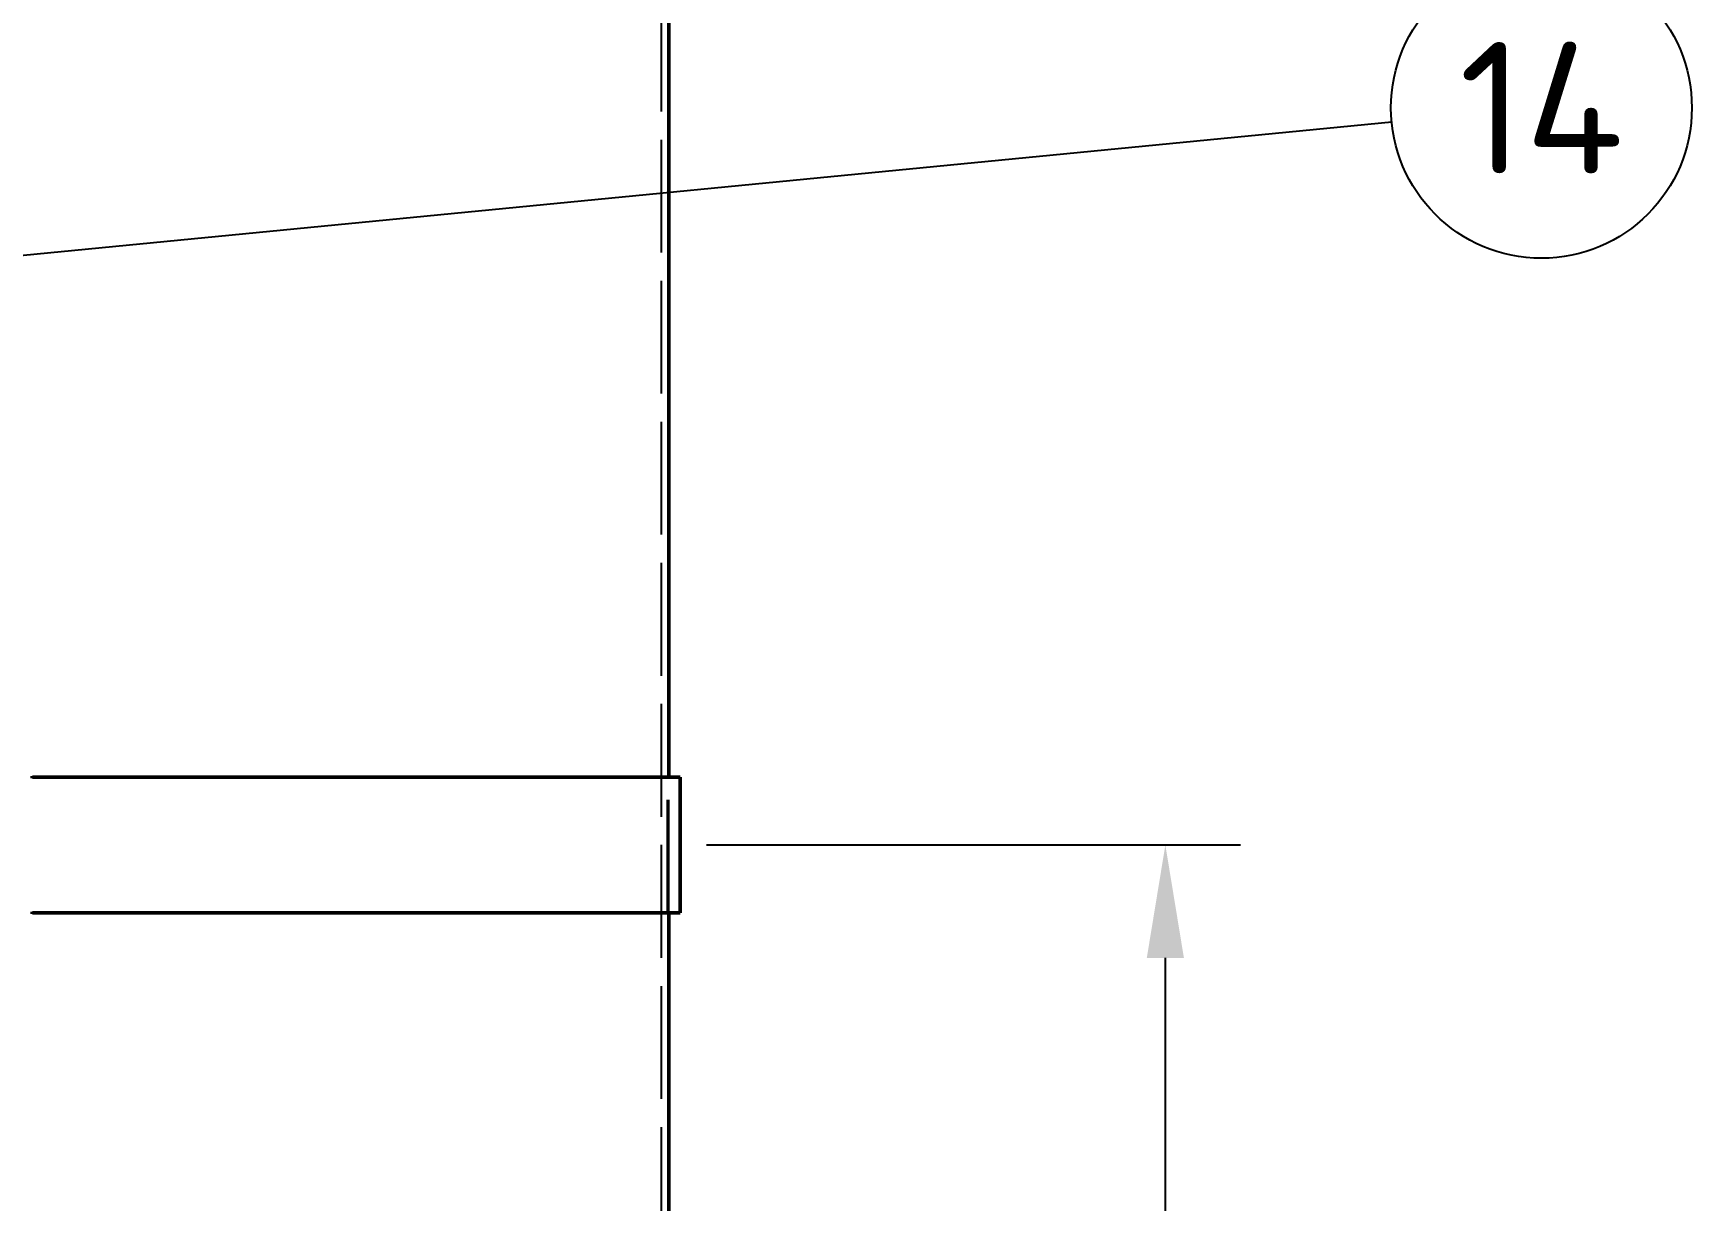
# Model space of a CAD drawing. Header units: millimetres. Extents: x 0 to 420, y 0 to 297.
# Drawn here: x 91.89 to 136, y 168.04 to 199.08 of the extents above; entities that cross this region are included whole.
import ezdxf
from ezdxf.enums import TextEntityAlignment as Align

# ---------------------------------------------------------------- set-up
doc = ezdxf.new("R2010")
doc.units = ezdxf.units.MM
doc.linetypes.add('ISO02-TRAZOS', pattern=[3.75, 3, -0.75])
for name, color, linetype, lineweight in [('01-VISIBLE', 7, 'CONTINUOUS', 50), ('02-OCULTA', 4, 'ISO02-TRAZOS', 25), ('04-COTA', 3, 'CONTINUOUS', 25), ('06-TEXTO', 7, 'CONTINUOUS', 25), ('08-FINA', 5, 'CONTINUOUS', 25)]:
    doc.layers.add(name, color=color, linetype=linetype, lineweight=lineweight)
doc.styles.add('ISO3098', font='isocpeur.ttf')
doc.dimstyles.new('FLAMA-ISO', dxfattribs={"dimtxt": 3.5, "dimasz": 3, "dimexe": 2, "dimexo": 1, "dimgap": 1, "dimtad": 1, "dimdec": 1, "dimtxsty": 'ISO3098', "dimcen": 2.5, "dimclrd": 3, "dimclre": 3, "dimclrt": 3, "dimazin": 3, "dimtfac": 1, "dimtmove": 0, "dimatfit": 3, "dimlwd": 25, "dimlwe": 25})

msp = doc.modelspace()

# ---------------------------------------------------------------- linework, layer by layer
at = {"layer": '01-VISIBLE'}
for p, q in [((108.8, 179.3), (108.8, 232.2)), ((109.1, 175.7), (109.1, 179.3)), ((108.8, 137), (108.8, 175.7))]:
    msp.add_line(p, q, dxfattribs=at)
for points in [[(91.872, 179.3), (91.972, 179.3), (92.072, 179.3), (92.172, 179.3), (92.273, 179.3), (92.373, 179.3), (92.473, 179.3), (92.573, 179.3), (92.673, 179.3), (92.773, 179.3), (92.874, 179.3), (92.974, 179.3), (93.074, 179.3), (93.174, 179.3), (93.274, 179.3), (93.374, 179.3), (93.475, 179.3), (93.575, 179.3), (93.675, 179.3), (93.775, 179.3), (93.875, 179.3), (93.975, 179.3), (94.076, 179.3), (94.176, 179.3), (94.276, 179.3), (94.376, 179.3), (94.476, 179.3), (94.576, 179.3), (94.677, 179.3), (94.777, 179.3), (94.877, 179.3), (94.977, 179.3), (95.077, 179.3), (95.177, 179.3), (95.278, 179.3), (95.378, 179.3), (95.478, 179.3), (95.578, 179.3), (95.678, 179.3), (95.778, 179.3), (95.879, 179.3), (95.979, 179.3), (96.079, 179.3), (96.179, 179.3), (96.279, 179.3), (96.379, 179.3), (96.479, 179.3), (96.58, 179.3), (96.68, 179.3), (96.78, 179.3), (96.88, 179.3), (96.98, 179.3), (97.08, 179.3), (97.181, 179.3), (97.281, 179.3), (97.381, 179.3), (97.481, 179.3), (97.581, 179.3), (97.681, 179.3), (97.782, 179.3), (97.882, 179.3), (97.982, 179.3), (98.082, 179.3), (98.182, 179.3), (98.282, 179.3), (98.383, 179.3), (98.483, 179.3), (98.583, 179.3), (98.683, 179.3), (98.783, 179.3), (98.883, 179.3), (98.984, 179.3), (99.084, 179.3), (99.184, 179.3), (99.284, 179.3), (99.384, 179.3), (99.484, 179.3), (99.585, 179.3), (99.685, 179.3), (99.785, 179.3), (99.885, 179.3), (99.985, 179.3), (100.085, 179.3), (100.186, 179.3), (100.286, 179.3), (100.386, 179.3), (100.486, 179.3), (100.586, 179.3), (100.686, 179.3), (100.786, 179.3), (100.887, 179.3), (100.987, 179.3), (101.087, 179.3), (101.187, 179.3), (101.287, 179.3), (101.387, 179.3), (101.488, 179.3), (101.588, 179.3), (101.688, 179.3), (101.788, 179.3), (101.888, 179.3), (101.988, 179.3), (102.089, 179.3), (102.189, 179.3), (102.289, 179.3), (102.389, 179.3), (102.489, 179.3), (102.589, 179.3), (102.69, 179.3), (102.79, 179.3), (102.89, 179.3), (102.99, 179.3), (103.09, 179.3), (103.19, 179.3), (103.291, 179.3), (103.391, 179.3), (103.491, 179.3), (103.591, 179.3), (103.691, 179.3), (103.791, 179.3), (103.892, 179.3), (103.992, 179.3), (104.092, 179.3), (104.192, 179.3), (104.292, 179.3), (104.392, 179.3), (104.493, 179.3), (104.593, 179.3), (104.693, 179.3), (104.793, 179.3), (104.893, 179.3), (104.993, 179.3), (105.093, 179.3), (105.194, 179.3), (105.294, 179.3), (105.394, 179.3), (105.494, 179.3), (105.594, 179.3), (105.694, 179.3), (105.795, 179.3), (105.895, 179.3), (105.995, 179.3), (106.095, 179.3), (106.195, 179.3), (106.295, 179.3), (106.396, 179.3), (106.496, 179.3), (106.596, 179.3), (106.696, 179.3), (106.796, 179.3), (106.896, 179.3), (106.997, 179.3), (107.097, 179.3), (107.197, 179.3), (107.297, 179.3), (107.397, 179.3), (107.497, 179.3), (107.598, 179.3), (107.698, 179.3), (107.798, 179.3), (107.898, 179.3), (107.998, 179.3), (108.098, 179.3), (108.199, 179.3), (108.299, 179.3), (108.399, 179.3), (108.499, 179.3), (108.599, 179.3), (108.699, 179.3), (108.8, 179.3), (108.9, 179.3), (109, 179.3), (109.1, 179.3)], [(91.872, 175.7), (91.972, 175.7), (92.072, 175.7), (92.172, 175.7), (92.273, 175.7), (92.373, 175.7), (92.473, 175.7), (92.573, 175.7), (92.673, 175.7), (92.773, 175.7), (92.874, 175.7), (92.974, 175.7), (93.074, 175.7), (93.174, 175.7), (93.274, 175.7), (93.374, 175.7), (93.475, 175.7), (93.575, 175.7), (93.675, 175.7), (93.775, 175.7), (93.875, 175.7), (93.975, 175.7), (94.076, 175.7), (94.176, 175.7), (94.276, 175.7), (94.376, 175.7), (94.476, 175.7), (94.576, 175.7), (94.677, 175.7), (94.777, 175.7), (94.877, 175.7), (94.977, 175.7), (95.077, 175.7), (95.177, 175.7), (95.278, 175.7), (95.378, 175.7), (95.478, 175.7), (95.578, 175.7), (95.678, 175.7), (95.778, 175.7), (95.879, 175.7), (95.979, 175.7), (96.079, 175.7), (96.179, 175.7), (96.279, 175.7), (96.379, 175.7), (96.479, 175.7), (96.58, 175.7), (96.68, 175.7), (96.78, 175.7), (96.88, 175.7), (96.98, 175.7), (97.08, 175.7), (97.181, 175.7), (97.281, 175.7), (97.381, 175.7), (97.481, 175.7), (97.581, 175.7), (97.681, 175.7), (97.782, 175.7), (97.882, 175.7), (97.982, 175.7), (98.082, 175.7), (98.182, 175.7), (98.282, 175.7), (98.383, 175.7), (98.483, 175.7), (98.583, 175.7), (98.683, 175.7), (98.783, 175.7), (98.883, 175.7), (98.984, 175.7), (99.084, 175.7), (99.184, 175.7), (99.284, 175.7), (99.384, 175.7), (99.484, 175.7), (99.585, 175.7), (99.685, 175.7), (99.785, 175.7), (99.885, 175.7), (99.985, 175.7), (100.085, 175.7), (100.186, 175.7), (100.286, 175.7), (100.386, 175.7), (100.486, 175.7), (100.586, 175.7), (100.686, 175.7), (100.786, 175.7), (100.887, 175.7), (100.987, 175.7), (101.087, 175.7), (101.187, 175.7), (101.287, 175.7), (101.387, 175.7), (101.488, 175.7), (101.588, 175.7), (101.688, 175.7), (101.788, 175.7), (101.888, 175.7), (101.988, 175.7), (102.089, 175.7), (102.189, 175.7), (102.289, 175.7), (102.389, 175.7), (102.489, 175.7), (102.589, 175.7), (102.69, 175.7), (102.79, 175.7), (102.89, 175.7), (102.99, 175.7), (103.09, 175.7), (103.19, 175.7), (103.291, 175.7), (103.391, 175.7), (103.491, 175.7), (103.591, 175.7), (103.691, 175.7), (103.791, 175.7), (103.892, 175.7), (103.992, 175.7), (104.092, 175.7), (104.192, 175.7), (104.292, 175.7), (104.392, 175.7), (104.493, 175.7), (104.593, 175.7), (104.693, 175.7), (104.793, 175.7), (104.893, 175.7), (104.993, 175.7), (105.093, 175.7), (105.194, 175.7), (105.294, 175.7), (105.394, 175.7), (105.494, 175.7), (105.594, 175.7), (105.694, 175.7), (105.795, 175.7), (105.895, 175.7), (105.995, 175.7), (106.095, 175.7), (106.195, 175.7), (106.295, 175.7), (106.396, 175.7), (106.496, 175.7), (106.596, 175.7), (106.696, 175.7), (106.796, 175.7), (106.896, 175.7), (106.997, 175.7), (107.097, 175.7), (107.197, 175.7), (107.297, 175.7), (107.397, 175.7), (107.497, 175.7), (107.598, 175.7), (107.698, 175.7), (107.798, 175.7), (107.898, 175.7), (107.998, 175.7), (108.098, 175.7), (108.199, 175.7), (108.299, 175.7), (108.399, 175.7), (108.499, 175.7), (108.599, 175.7), (108.699, 175.7), (108.8, 175.7), (108.9, 175.7), (109, 175.7), (109.1, 175.7)]]:
    msp.add_lwpolyline(points, dxfattribs=at)
at = {"layer": '02-OCULTA'}
for p, q in [((108.6, 137), (108.6, 232.2)), ((108.76, 175.7), (108.76, 179.3)), ((108.8, 175.7), (108.8, 179.3))]:
    msp.add_line(p, q, dxfattribs=at)
for points in [[(91.823, 179.3), (91.924, 179.3), (92.024, 179.3), (92.124, 179.3), (92.224, 179.3), (92.324, 179.3), (92.425, 179.3), (92.525, 179.3), (92.625, 179.3), (92.725, 179.3), (92.826, 179.3), (92.926, 179.3), (93.026, 179.3), (93.126, 179.3), (93.226, 179.3), (93.327, 179.3), (93.427, 179.3), (93.527, 179.3), (93.627, 179.3), (93.727, 179.3), (93.828, 179.3), (93.928, 179.3), (94.028, 179.3), (94.128, 179.3), (94.229, 179.3), (94.329, 179.3), (94.429, 179.3), (94.529, 179.3), (94.629, 179.3), (94.73, 179.3), (94.83, 179.3), (94.93, 179.3), (95.03, 179.3), (95.131, 179.3), (95.231, 179.3), (95.331, 179.3), (95.431, 179.3), (95.531, 179.3), (95.632, 179.3), (95.732, 179.3), (95.832, 179.3), (95.932, 179.3), (96.032, 179.3), (96.133, 179.3), (96.233, 179.3), (96.333, 179.3), (96.433, 179.3), (96.534, 179.3), (96.634, 179.3), (96.734, 179.3), (96.834, 179.3), (96.934, 179.3), (97.035, 179.3), (97.135, 179.3), (97.235, 179.3), (97.335, 179.3), (97.435, 179.3), (97.536, 179.3), (97.636, 179.3), (97.736, 179.3), (97.836, 179.3), (97.937, 179.3), (98.037, 179.3), (98.137, 179.3), (98.237, 179.3), (98.337, 179.3), (98.438, 179.3), (98.538, 179.3), (98.638, 179.3), (98.738, 179.3), (98.839, 179.3), (98.939, 179.3), (99.039, 179.3), (99.139, 179.3), (99.239, 179.3), (99.34, 179.3), (99.44, 179.3), (99.54, 179.3), (99.64, 179.3), (99.74, 179.3), (99.841, 179.3), (99.941, 179.3), (100.041, 179.3), (100.141, 179.3), (100.242, 179.3), (100.342, 179.3), (100.442, 179.3), (100.542, 179.3), (100.642, 179.3), (100.743, 179.3), (100.843, 179.3), (100.943, 179.3), (101.043, 179.3), (101.144, 179.3), (101.244, 179.3), (101.344, 179.3), (101.444, 179.3), (101.544, 179.3), (101.645, 179.3), (101.745, 179.3), (101.845, 179.3), (101.945, 179.3), (102.045, 179.3), (102.146, 179.3), (102.246, 179.3), (102.346, 179.3), (102.446, 179.3), (102.547, 179.3), (102.647, 179.3), (102.747, 179.3), (102.847, 179.3), (102.947, 179.3), (103.048, 179.3), (103.148, 179.3), (103.248, 179.3), (103.348, 179.3), (103.449, 179.3), (103.549, 179.3), (103.649, 179.3), (103.749, 179.3), (103.849, 179.3), (103.95, 179.3), (104.05, 179.3), (104.15, 179.3), (104.25, 179.3), (104.35, 179.3), (104.451, 179.3), (104.551, 179.3), (104.651, 179.3), (104.751, 179.3), (104.852, 179.3), (104.952, 179.3), (105.052, 179.3), (105.152, 179.3), (105.252, 179.3), (105.353, 179.3), (105.453, 179.3), (105.553, 179.3), (105.653, 179.3), (105.753, 179.3), (105.854, 179.3), (105.954, 179.3), (106.054, 179.3), (106.154, 179.3), (106.255, 179.3), (106.355, 179.3), (106.455, 179.3), (106.555, 179.3), (106.655, 179.3), (106.756, 179.3), (106.856, 179.3), (106.956, 179.3), (107.056, 179.3), (107.157, 179.3), (107.257, 179.3), (107.357, 179.3), (107.457, 179.3), (107.557, 179.3), (107.658, 179.3), (107.758, 179.3), (107.858, 179.3), (107.958, 179.3), (108.058, 179.3), (108.159, 179.3), (108.259, 179.3), (108.359, 179.3), (108.459, 179.3), (108.56, 179.3), (108.66, 179.3), (108.76, 179.3)], [(108.76, 179.3), (108.66, 179.3), (108.56, 179.3), (108.459, 179.3), (108.359, 179.3), (108.259, 179.3), (108.159, 179.3), (108.058, 179.3), (107.958, 179.3), (107.858, 179.3), (107.758, 179.3), (107.658, 179.3), (107.557, 179.3), (107.457, 179.3), (107.357, 179.3), (107.257, 179.3), (107.157, 179.3), (107.056, 179.3), (106.956, 179.3), (106.856, 179.3), (106.756, 179.3), (106.655, 179.3), (106.555, 179.3), (106.455, 179.3), (106.355, 179.3), (106.255, 179.3), (106.154, 179.3), (106.054, 179.3), (105.954, 179.3), (105.854, 179.3), (105.753, 179.3), (105.653, 179.3), (105.553, 179.3), (105.453, 179.3), (105.353, 179.3), (105.252, 179.3), (105.152, 179.3), (105.052, 179.3), (104.952, 179.3), (104.852, 179.3), (104.751, 179.3), (104.651, 179.3), (104.551, 179.3), (104.451, 179.3), (104.35, 179.3), (104.25, 179.3), (104.15, 179.3), (104.05, 179.3), (103.95, 179.3), (103.849, 179.3), (103.749, 179.3), (103.649, 179.3), (103.549, 179.3), (103.449, 179.3), (103.348, 179.3), (103.248, 179.3), (103.148, 179.3), (103.048, 179.3), (102.947, 179.3), (102.847, 179.3), (102.747, 179.3), (102.647, 179.3), (102.547, 179.3), (102.446, 179.3), (102.346, 179.3), (102.246, 179.3), (102.146, 179.3), (102.045, 179.3), (101.945, 179.3), (101.845, 179.3), (101.745, 179.3), (101.645, 179.3), (101.544, 179.3), (101.444, 179.3), (101.344, 179.3), (101.244, 179.3), (101.144, 179.3), (101.043, 179.3), (100.943, 179.3), (100.843, 179.3), (100.743, 179.3), (100.642, 179.3), (100.542, 179.3), (100.442, 179.3), (100.342, 179.3), (100.242, 179.3), (100.141, 179.3), (100.041, 179.3), (99.941, 179.3), (99.841, 179.3), (99.74, 179.3), (99.64, 179.3), (99.54, 179.3), (99.44, 179.3), (99.34, 179.3), (99.239, 179.3), (99.139, 179.3), (99.039, 179.3), (98.939, 179.3), (98.839, 179.3), (98.738, 179.3), (98.638, 179.3), (98.538, 179.3), (98.438, 179.3), (98.337, 179.3), (98.237, 179.3), (98.137, 179.3), (98.037, 179.3), (97.937, 179.3), (97.836, 179.3), (97.736, 179.3), (97.636, 179.3), (97.536, 179.3), (97.435, 179.3), (97.335, 179.3), (97.235, 179.3), (97.135, 179.3), (97.035, 179.3), (96.934, 179.3), (96.834, 179.3), (96.734, 179.3), (96.634, 179.3), (96.534, 179.3), (96.433, 179.3), (96.333, 179.3), (96.233, 179.3), (96.133, 179.3), (96.032, 179.3), (95.932, 179.3), (95.832, 179.3), (95.732, 179.3), (95.632, 179.3), (95.531, 179.3), (95.431, 179.3), (95.331, 179.3), (95.231, 179.3), (95.131, 179.3), (95.03, 179.3), (94.93, 179.3), (94.83, 179.3), (94.73, 179.3), (94.629, 179.3), (94.529, 179.3), (94.429, 179.3), (94.329, 179.3), (94.229, 179.3), (94.128, 179.3), (94.028, 179.3), (93.928, 179.3), (93.828, 179.3), (93.727, 179.3), (93.627, 179.3), (93.527, 179.3), (93.427, 179.3), (93.327, 179.3), (93.226, 179.3), (93.126, 179.3), (93.026, 179.3), (92.926, 179.3), (92.826, 179.3), (92.725, 179.3), (92.625, 179.3), (92.525, 179.3), (92.425, 179.3), (92.324, 179.3), (92.224, 179.3), (92.124, 179.3), (92.024, 179.3), (91.924, 179.3), (91.823, 179.3)], [(109.1, 179.3), (109, 179.3), (108.9, 179.3), (108.8, 179.3), (108.699, 179.3), (108.599, 179.3), (108.499, 179.3), (108.399, 179.3), (108.299, 179.3), (108.199, 179.3), (108.098, 179.3), (107.998, 179.3), (107.898, 179.3), (107.798, 179.3), (107.698, 179.3), (107.598, 179.3), (107.497, 179.3), (107.397, 179.3), (107.297, 179.3), (107.197, 179.3), (107.097, 179.3), (106.997, 179.3), (106.896, 179.3), (106.796, 179.3), (106.696, 179.3), (106.596, 179.3), (106.496, 179.3), (106.396, 179.3), (106.295, 179.3), (106.195, 179.3), (106.095, 179.3), (105.995, 179.3), (105.895, 179.3), (105.795, 179.3), (105.694, 179.3), (105.594, 179.3), (105.494, 179.3), (105.394, 179.3), (105.294, 179.3), (105.194, 179.3), (105.093, 179.3), (104.993, 179.3), (104.893, 179.3), (104.793, 179.3), (104.693, 179.3), (104.593, 179.3), (104.493, 179.3), (104.392, 179.3), (104.292, 179.3), (104.192, 179.3), (104.092, 179.3), (103.992, 179.3), (103.892, 179.3), (103.791, 179.3), (103.691, 179.3), (103.591, 179.3), (103.491, 179.3), (103.391, 179.3), (103.291, 179.3), (103.19, 179.3), (103.09, 179.3), (102.99, 179.3), (102.89, 179.3), (102.79, 179.3), (102.69, 179.3), (102.589, 179.3), (102.489, 179.3), (102.389, 179.3), (102.289, 179.3), (102.189, 179.3), (102.089, 179.3), (101.988, 179.3), (101.888, 179.3), (101.788, 179.3), (101.688, 179.3), (101.588, 179.3), (101.488, 179.3), (101.387, 179.3), (101.287, 179.3), (101.187, 179.3), (101.087, 179.3), (100.987, 179.3), (100.887, 179.3), (100.786, 179.3), (100.686, 179.3), (100.586, 179.3), (100.486, 179.3), (100.386, 179.3), (100.286, 179.3), (100.186, 179.3), (100.085, 179.3), (99.985, 179.3), (99.885, 179.3), (99.785, 179.3), (99.685, 179.3), (99.585, 179.3), (99.484, 179.3), (99.384, 179.3), (99.284, 179.3), (99.184, 179.3), (99.084, 179.3), (98.984, 179.3), (98.883, 179.3), (98.783, 179.3), (98.683, 179.3), (98.583, 179.3), (98.483, 179.3), (98.383, 179.3), (98.282, 179.3), (98.182, 179.3), (98.082, 179.3), (97.982, 179.3), (97.882, 179.3), (97.782, 179.3), (97.681, 179.3), (97.581, 179.3), (97.481, 179.3), (97.381, 179.3), (97.281, 179.3), (97.181, 179.3), (97.08, 179.3), (96.98, 179.3), (96.88, 179.3), (96.78, 179.3), (96.68, 179.3), (96.58, 179.3), (96.479, 179.3), (96.379, 179.3), (96.279, 179.3), (96.179, 179.3), (96.079, 179.3), (95.979, 179.3), (95.879, 179.3), (95.778, 179.3), (95.678, 179.3), (95.578, 179.3), (95.478, 179.3), (95.378, 179.3), (95.278, 179.3), (95.177, 179.3), (95.077, 179.3), (94.977, 179.3), (94.877, 179.3), (94.777, 179.3), (94.677, 179.3), (94.576, 179.3), (94.476, 179.3), (94.376, 179.3), (94.276, 179.3), (94.176, 179.3), (94.076, 179.3), (93.975, 179.3), (93.875, 179.3), (93.775, 179.3), (93.675, 179.3), (93.575, 179.3), (93.475, 179.3), (93.374, 179.3), (93.274, 179.3), (93.174, 179.3), (93.074, 179.3), (92.974, 179.3), (92.874, 179.3), (92.773, 179.3), (92.673, 179.3), (92.573, 179.3), (92.473, 179.3), (92.373, 179.3), (92.273, 179.3), (92.172, 179.3), (92.072, 179.3), (91.972, 179.3), (91.872, 179.3)], [(108.76, 175.7), (108.66, 175.7), (108.56, 175.7), (108.459, 175.7), (108.359, 175.7), (108.259, 175.7), (108.159, 175.7), (108.058, 175.7), (107.958, 175.7), (107.858, 175.7), (107.758, 175.7), (107.658, 175.7), (107.557, 175.7), (107.457, 175.7), (107.357, 175.7), (107.257, 175.7), (107.157, 175.7), (107.056, 175.7), (106.956, 175.7), (106.856, 175.7), (106.756, 175.7), (106.655, 175.7), (106.555, 175.7), (106.455, 175.7), (106.355, 175.7), (106.255, 175.7), (106.154, 175.7), (106.054, 175.7), (105.954, 175.7), (105.854, 175.7), (105.753, 175.7), (105.653, 175.7), (105.553, 175.7), (105.453, 175.7), (105.353, 175.7), (105.252, 175.7), (105.152, 175.7), (105.052, 175.7), (104.952, 175.7), (104.852, 175.7), (104.751, 175.7), (104.651, 175.7), (104.551, 175.7), (104.451, 175.7), (104.35, 175.7), (104.25, 175.7), (104.15, 175.7), (104.05, 175.7), (103.95, 175.7), (103.849, 175.7), (103.749, 175.7), (103.649, 175.7), (103.549, 175.7), (103.449, 175.7), (103.348, 175.7), (103.248, 175.7), (103.148, 175.7), (103.048, 175.7), (102.947, 175.7), (102.847, 175.7), (102.747, 175.7), (102.647, 175.7), (102.547, 175.7), (102.446, 175.7), (102.346, 175.7), (102.246, 175.7), (102.146, 175.7), (102.045, 175.7), (101.945, 175.7), (101.845, 175.7), (101.745, 175.7), (101.645, 175.7), (101.544, 175.7), (101.444, 175.7), (101.344, 175.7), (101.244, 175.7), (101.144, 175.7), (101.043, 175.7), (100.943, 175.7), (100.843, 175.7), (100.743, 175.7), (100.642, 175.7), (100.542, 175.7), (100.442, 175.7), (100.342, 175.7), (100.242, 175.7), (100.141, 175.7), (100.041, 175.7), (99.941, 175.7), (99.841, 175.7), (99.74, 175.7), (99.64, 175.7), (99.54, 175.7), (99.44, 175.7), (99.34, 175.7), (99.239, 175.7), (99.139, 175.7), (99.039, 175.7), (98.939, 175.7), (98.839, 175.7), (98.738, 175.7), (98.638, 175.7), (98.538, 175.7), (98.438, 175.7), (98.337, 175.7), (98.237, 175.7), (98.137, 175.7), (98.037, 175.7), (97.937, 175.7), (97.836, 175.7), (97.736, 175.7), (97.636, 175.7), (97.536, 175.7), (97.435, 175.7), (97.335, 175.7), (97.235, 175.7), (97.135, 175.7), (97.035, 175.7), (96.934, 175.7), (96.834, 175.7), (96.734, 175.7), (96.634, 175.7), (96.534, 175.7), (96.433, 175.7), (96.333, 175.7), (96.233, 175.7), (96.133, 175.7), (96.032, 175.7), (95.932, 175.7), (95.832, 175.7), (95.732, 175.7), (95.632, 175.7), (95.531, 175.7), (95.431, 175.7), (95.331, 175.7), (95.231, 175.7), (95.131, 175.7), (95.03, 175.7), (94.93, 175.7), (94.83, 175.7), (94.73, 175.7), (94.629, 175.7), (94.529, 175.7), (94.429, 175.7), (94.329, 175.7), (94.229, 175.7), (94.128, 175.7), (94.028, 175.7), (93.928, 175.7), (93.828, 175.7), (93.727, 175.7), (93.627, 175.7), (93.527, 175.7), (93.427, 175.7), (93.327, 175.7), (93.226, 175.7), (93.126, 175.7), (93.026, 175.7), (92.926, 175.7), (92.826, 175.7), (92.725, 175.7), (92.625, 175.7), (92.525, 175.7), (92.425, 175.7), (92.324, 175.7), (92.224, 175.7), (92.124, 175.7), (92.024, 175.7), (91.924, 175.7), (91.823, 175.7)], [(91.823, 175.7), (91.924, 175.7), (92.024, 175.7), (92.124, 175.7), (92.224, 175.7), (92.324, 175.7), (92.425, 175.7), (92.525, 175.7), (92.625, 175.7), (92.725, 175.7), (92.826, 175.7), (92.926, 175.7), (93.026, 175.7), (93.126, 175.7), (93.226, 175.7), (93.327, 175.7), (93.427, 175.7), (93.527, 175.7), (93.627, 175.7), (93.727, 175.7), (93.828, 175.7), (93.928, 175.7), (94.028, 175.7), (94.128, 175.7), (94.229, 175.7), (94.329, 175.7), (94.429, 175.7), (94.529, 175.7), (94.629, 175.7), (94.73, 175.7), (94.83, 175.7), (94.93, 175.7), (95.03, 175.7), (95.131, 175.7), (95.231, 175.7), (95.331, 175.7), (95.431, 175.7), (95.531, 175.7), (95.632, 175.7), (95.732, 175.7), (95.832, 175.7), (95.932, 175.7), (96.032, 175.7), (96.133, 175.7), (96.233, 175.7), (96.333, 175.7), (96.433, 175.7), (96.534, 175.7), (96.634, 175.7), (96.734, 175.7), (96.834, 175.7), (96.934, 175.7), (97.035, 175.7), (97.135, 175.7), (97.235, 175.7), (97.335, 175.7), (97.435, 175.7), (97.536, 175.7), (97.636, 175.7), (97.736, 175.7), (97.836, 175.7), (97.937, 175.7), (98.037, 175.7), (98.137, 175.7), (98.237, 175.7), (98.337, 175.7), (98.438, 175.7), (98.538, 175.7), (98.638, 175.7), (98.738, 175.7), (98.839, 175.7), (98.939, 175.7), (99.039, 175.7), (99.139, 175.7), (99.239, 175.7), (99.34, 175.7), (99.44, 175.7), (99.54, 175.7), (99.64, 175.7), (99.74, 175.7), (99.841, 175.7), (99.941, 175.7), (100.041, 175.7), (100.141, 175.7), (100.242, 175.7), (100.342, 175.7), (100.442, 175.7), (100.542, 175.7), (100.642, 175.7), (100.743, 175.7), (100.843, 175.7), (100.943, 175.7), (101.043, 175.7), (101.144, 175.7), (101.244, 175.7), (101.344, 175.7), (101.444, 175.7), (101.544, 175.7), (101.645, 175.7), (101.745, 175.7), (101.845, 175.7), (101.945, 175.7), (102.045, 175.7), (102.146, 175.7), (102.246, 175.7), (102.346, 175.7), (102.446, 175.7), (102.547, 175.7), (102.647, 175.7), (102.747, 175.7), (102.847, 175.7), (102.947, 175.7), (103.048, 175.7), (103.148, 175.7), (103.248, 175.7), (103.348, 175.7), (103.449, 175.7), (103.549, 175.7), (103.649, 175.7), (103.749, 175.7), (103.849, 175.7), (103.95, 175.7), (104.05, 175.7), (104.15, 175.7), (104.25, 175.7), (104.35, 175.7), (104.451, 175.7), (104.551, 175.7), (104.651, 175.7), (104.751, 175.7), (104.852, 175.7), (104.952, 175.7), (105.052, 175.7), (105.152, 175.7), (105.252, 175.7), (105.353, 175.7), (105.453, 175.7), (105.553, 175.7), (105.653, 175.7), (105.753, 175.7), (105.854, 175.7), (105.954, 175.7), (106.054, 175.7), (106.154, 175.7), (106.255, 175.7), (106.355, 175.7), (106.455, 175.7), (106.555, 175.7), (106.655, 175.7), (106.756, 175.7), (106.856, 175.7), (106.956, 175.7), (107.056, 175.7), (107.157, 175.7), (107.257, 175.7), (107.357, 175.7), (107.457, 175.7), (107.557, 175.7), (107.658, 175.7), (107.758, 175.7), (107.858, 175.7), (107.958, 175.7), (108.058, 175.7), (108.159, 175.7), (108.259, 175.7), (108.359, 175.7), (108.459, 175.7), (108.56, 175.7), (108.66, 175.7), (108.76, 175.7)], [(109.1, 175.7), (109, 175.7), (108.9, 175.7), (108.8, 175.7), (108.699, 175.7), (108.599, 175.7), (108.499, 175.7), (108.399, 175.7), (108.299, 175.7), (108.199, 175.7), (108.098, 175.7), (107.998, 175.7), (107.898, 175.7), (107.798, 175.7), (107.698, 175.7), (107.598, 175.7), (107.497, 175.7), (107.397, 175.7), (107.297, 175.7), (107.197, 175.7), (107.097, 175.7), (106.997, 175.7), (106.896, 175.7), (106.796, 175.7), (106.696, 175.7), (106.596, 175.7), (106.496, 175.7), (106.396, 175.7), (106.295, 175.7), (106.195, 175.7), (106.095, 175.7), (105.995, 175.7), (105.895, 175.7), (105.795, 175.7), (105.694, 175.7), (105.594, 175.7), (105.494, 175.7), (105.394, 175.7), (105.294, 175.7), (105.194, 175.7), (105.093, 175.7), (104.993, 175.7), (104.893, 175.7), (104.793, 175.7), (104.693, 175.7), (104.593, 175.7), (104.493, 175.7), (104.392, 175.7), (104.292, 175.7), (104.192, 175.7), (104.092, 175.7), (103.992, 175.7), (103.892, 175.7), (103.791, 175.7), (103.691, 175.7), (103.591, 175.7), (103.491, 175.7), (103.391, 175.7), (103.291, 175.7), (103.19, 175.7), (103.09, 175.7), (102.99, 175.7), (102.89, 175.7), (102.79, 175.7), (102.69, 175.7), (102.589, 175.7), (102.489, 175.7), (102.389, 175.7), (102.289, 175.7), (102.189, 175.7), (102.089, 175.7), (101.988, 175.7), (101.888, 175.7), (101.788, 175.7), (101.688, 175.7), (101.588, 175.7), (101.488, 175.7), (101.387, 175.7), (101.287, 175.7), (101.187, 175.7), (101.087, 175.7), (100.987, 175.7), (100.887, 175.7), (100.786, 175.7), (100.686, 175.7), (100.586, 175.7), (100.486, 175.7), (100.386, 175.7), (100.286, 175.7), (100.186, 175.7), (100.085, 175.7), (99.985, 175.7), (99.885, 175.7), (99.785, 175.7), (99.685, 175.7), (99.585, 175.7), (99.484, 175.7), (99.384, 175.7), (99.284, 175.7), (99.184, 175.7), (99.084, 175.7), (98.984, 175.7), (98.883, 175.7), (98.783, 175.7), (98.683, 175.7), (98.583, 175.7), (98.483, 175.7), (98.383, 175.7), (98.282, 175.7), (98.182, 175.7), (98.082, 175.7), (97.982, 175.7), (97.882, 175.7), (97.782, 175.7), (97.681, 175.7), (97.581, 175.7), (97.481, 175.7), (97.381, 175.7), (97.281, 175.7), (97.181, 175.7), (97.08, 175.7), (96.98, 175.7), (96.88, 175.7), (96.78, 175.7), (96.68, 175.7), (96.58, 175.7), (96.479, 175.7), (96.379, 175.7), (96.279, 175.7), (96.179, 175.7), (96.079, 175.7), (95.979, 175.7), (95.879, 175.7), (95.778, 175.7), (95.678, 175.7), (95.578, 175.7), (95.478, 175.7), (95.378, 175.7), (95.278, 175.7), (95.177, 175.7), (95.077, 175.7), (94.977, 175.7), (94.877, 175.7), (94.777, 175.7), (94.677, 175.7), (94.576, 175.7), (94.476, 175.7), (94.376, 175.7), (94.276, 175.7), (94.176, 175.7), (94.076, 175.7), (93.975, 175.7), (93.875, 175.7), (93.775, 175.7), (93.675, 175.7), (93.575, 175.7), (93.475, 175.7), (93.374, 175.7), (93.274, 175.7), (93.174, 175.7), (93.074, 175.7), (92.974, 175.7), (92.874, 175.7), (92.773, 175.7), (92.673, 175.7), (92.573, 175.7), (92.473, 175.7), (92.373, 175.7), (92.273, 175.7), (92.172, 175.7), (92.072, 175.7), (91.972, 175.7), (91.872, 175.7)]]:
    msp.add_lwpolyline(points, dxfattribs=at)
at = {"layer": '08-FINA'}
msp.add_line((128.017, 196.711), (89.8, 192.997), dxfattribs=at)
msp.add_circle((131.999, 197.097), 4, dxfattribs=at)

# ---------------------------------------------------------------- texts
at = {"layer": '06-TEXTO', "style": 'ISO3098'}
msp.add_text('14', height=3.5, dxfattribs=at).set_placement((131.999, 197.097), align=Align.MIDDLE_CENTER)

# ---------------------------------------------------------------- dimensions: what is measured, and where the dimension line sits
at = {"layer": '04-COTA'}
msp.add_linear_dim(base=(121.999, 137), p1=(108.8, 137), p2=(108.8, 177.5), angle=90, dimstyle='FLAMA-ISO', override={"dimlfac": 5}, dxfattribs=at).render()

doc.saveas('drawing.dxf')
